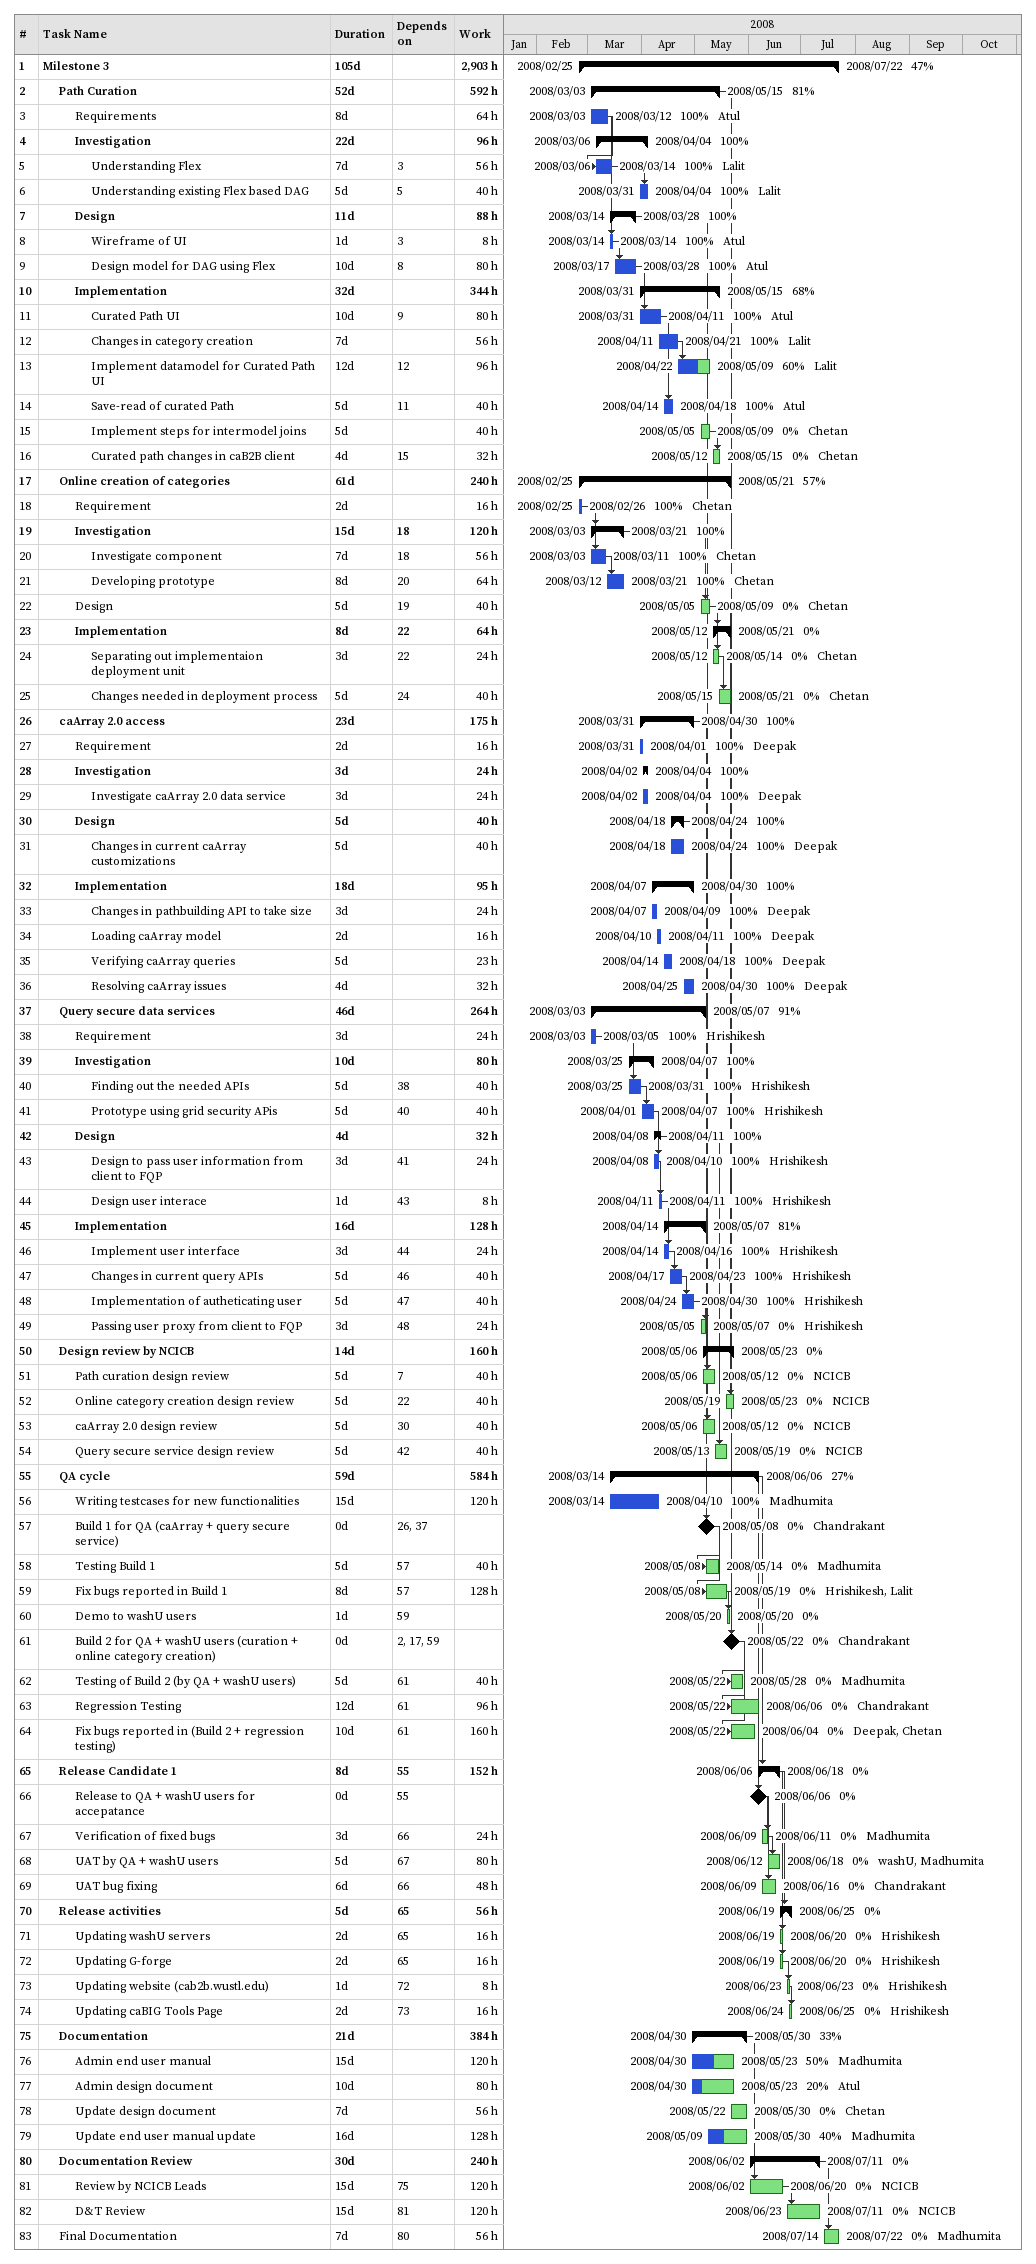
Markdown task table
| ID | Level | Task | Duration | Start | Finish | Predecessors | Resources | % complete | Work (h) |
|---|---|---|---|---|---|---|---|---|---|
| 1 | 1 | **Milestone 3** | 105d | 2008-02-25 | 2008-07-22 |  |  | 47 | 2903 |
| 2 | 2 | **Path Curation** | 52d | 2008-03-03 | 2008-05-15 |  |  | 81 | 592 |
| 3 | 3 | Requirements | 8d | 2008-03-03 | 2008-03-12 |  | Atul | 100 | 64 |
| 4 | 3 | **Investigation** | 22d | 2008-03-06 | 2008-04-04 |  |  | 100 | 96 |
| 5 | 4 | Understanding Flex | 7d | 2008-03-06 | 2008-03-14 | 3 | Lalit | 100 | 56 |
| 6 | 4 | Understanding existing Flex based DAG | 5d | 2008-03-31 | 2008-04-04 | 5 | Lalit | 100 | 40 |
| 7 | 3 | **Design** | 11d | 2008-03-14 | 2008-03-28 |  |  | 100 | 88 |
| 8 | 4 | Wireframe of UI | 1d | 2008-03-14 | 2008-03-14 | 3 | Atul | 100 | 8 |
| 9 | 4 | Design model for DAG using Flex | 10d | 2008-03-17 | 2008-03-28 | 8 | Atul | 100 | 80 |
| 10 | 3 | **Implementation** | 32d | 2008-03-31 | 2008-05-15 |  |  | 68 | 344 |
| 11 | 4 | Curated Path UI | 10d | 2008-03-31 | 2008-04-11 | 9 | Atul | 100 | 80 |
| 12 | 4 | Changes in category creation | 7d | 2008-04-11 | 2008-04-21 |  | Lalit | 100 | 56 |
| 13 | 4 | Implement datamodel for Curated Path UI | 12d | 2008-04-22 | 2008-05-09 | 12 | Lalit | 60 | 96 |
| 14 | 4 | Save-read of curated Path | 5d | 2008-04-14 | 2008-04-18 | 11 | Atul | 100 | 40 |
| 15 | 4 | Implement steps for intermodel joins | 5d | 2008-05-05 | 2008-05-09 |  | Chetan | 0 | 40 |
| 16 | 4 | Curated path changes in caB2B client | 4d | 2008-05-12 | 2008-05-15 | 15 | Chetan | 0 | 32 |
| 17 | 2 | **Online creation of categories** | 61d | 2008-02-25 | 2008-05-21 |  |  | 57 | 240 |
| 18 | 3 | Requirement | 2d | 2008-02-25 | 2008-02-26 |  | Chetan | 100 | 16 |
| 19 | 3 | **Investigation** | 15d | 2008-03-03 | 2008-03-21 | 18 |  | 100 | 120 |
| 20 | 4 | Investigate component | 7d | 2008-03-03 | 2008-03-11 | 18 | Chetan | 100 | 56 |
| 21 | 4 | Developing prototype | 8d | 2008-03-12 | 2008-03-21 | 20 | Chetan | 100 | 64 |
| 22 | 3 | Design | 5d | 2008-05-05 | 2008-05-09 | 19 | Chetan | 0 | 40 |
| 23 | 3 | **Implementation** | 8d | 2008-05-12 | 2008-05-21 | 22 |  | 0 | 64 |
| 24 | 4 | Separating out implementaion deployment unit | 3d | 2008-05-12 | 2008-05-14 | 22 | Chetan | 0 | 24 |
| 25 | 4 | Changes needed in deployment process | 5d | 2008-05-15 | 2008-05-21 | 24 | Chetan | 0 | 40 |
| 26 | 2 | **caArray 2.0 access** | 23d | 2008-03-31 | 2008-04-30 |  |  | 100 | 175 |
| 27 | 3 | Requirement | 2d | 2008-03-31 | 2008-04-01 |  | Deepak | 100 | 16 |
| 28 | 3 | **Investigation** | 3d | 2008-04-02 | 2008-04-04 |  |  | 100 | 24 |
| 29 | 4 | Investigate caArray 2.0 data service | 3d | 2008-04-02 | 2008-04-04 |  | Deepak | 100 | 24 |
| 30 | 3 | **Design** | 5d | 2008-04-18 | 2008-04-24 |  |  | 100 | 40 |
| 31 | 4 | Changes in current caArray customizations | 5d | 2008-04-18 | 2008-04-24 |  | Deepak | 100 | 40 |
| 32 | 3 | **Implementation** | 18d | 2008-04-07 | 2008-04-30 |  |  | 100 | 95 |
| 33 | 4 | Changes in pathbuilding API to take size | 3d | 2008-04-07 | 2008-04-09 |  | Deepak | 100 | 24 |
| 34 | 4 | Loading caArray model | 2d | 2008-04-10 | 2008-04-11 |  | Deepak | 100 | 16 |
| 35 | 4 | Verifying caArray queries | 5d | 2008-04-14 | 2008-04-18 |  | Deepak | 100 | 23 |
| 36 | 4 | Resolving caArray issues | 4d | 2008-04-25 | 2008-04-30 |  | Deepak | 100 | 32 |
| 37 | 2 | **Query secure data services** | 46d | 2008-03-03 | 2008-05-07 |  |  | 91 | 264 |
| 38 | 3 | Requirement | 3d | 2008-03-03 | 2008-03-05 |  | Hrishikesh | 100 | 24 |
| 39 | 3 | **Investigation** | 10d | 2008-03-25 | 2008-04-07 |  |  | 100 | 80 |
| 40 | 4 | Finding out the needed APIs | 5d | 2008-03-25 | 2008-03-31 | 38 | Hrishikesh | 100 | 40 |
| 41 | 4 | Prototype using grid security APis | 5d | 2008-04-01 | 2008-04-07 | 40 | Hrishikesh | 100 | 40 |
| 42 | 3 | **Design** | 4d | 2008-04-08 | 2008-04-11 |  |  | 100 | 32 |
| 43 | 4 | Design to pass user information from client to FQP | 3d | 2008-04-08 | 2008-04-10 | 41 | Hrishikesh | 100 | 24 |
| 44 | 4 | Design user interace | 1d | 2008-04-11 | 2008-04-11 | 43 | Hrishikesh | 100 | 8 |
| 45 | 3 | **Implementation** | 16d | 2008-04-14 | 2008-05-07 |  |  | 81 | 128 |
| 46 | 4 | Implement user interface | 3d | 2008-04-14 | 2008-04-16 | 44 | Hrishikesh | 100 | 24 |
| 47 | 4 | Changes in current query APIs | 5d | 2008-04-17 | 2008-04-23 | 46 | Hrishikesh | 100 | 40 |
| 48 | 4 | Implementation of autheticating user | 5d | 2008-04-24 | 2008-04-30 | 47 | Hrishikesh | 100 | 40 |
| 49 | 4 | Passing user proxy from client to FQP | 3d | 2008-05-05 | 2008-05-07 | 48 | Hrishikesh | 0 | 24 |
| 50 | 2 | **Design review by NCICB** | 14d | 2008-05-06 | 2008-05-23 |  |  | 0 | 160 |
| 51 | 3 | Path curation design review | 5d | 2008-05-06 | 2008-05-12 | 7 | NCICB | 0 | 40 |
| 52 | 3 | Online category creation design review | 5d | 2008-05-19 | 2008-05-23 | 22 | NCICB | 0 | 40 |
| 53 | 3 | caArray 2.0 design review | 5d | 2008-05-06 | 2008-05-12 | 30 | NCICB | 0 | 40 |
| 54 | 3 | Query secure service design review | 5d | 2008-05-13 | 2008-05-19 | 42 | NCICB | 0 | 40 |
| 55 | 2 | **QA cycle** | 59d | 2008-03-14 | 2008-06-06 |  |  | 27 | 584 |
| 56 | 3 | Writing testcases for new functionalities | 15d | 2008-03-14 | 2008-04-10 |  | Madhumita | 100 | 120 |
| 57 | 3 | Build 1 for QA (caArray + query secure service) | 0d | 2008-05-08 | 2008-05-08 | 26, 37 | Chandrakant | 0 |  |
| 58 | 3 | Testing Build 1 | 5d | 2008-05-08 | 2008-05-14 | 57 | Madhumita | 0 | 40 |
| 59 | 3 | Fix bugs reported in Build 1 | 8d | 2008-05-08 | 2008-05-19 | 57 | Hrishikesh, Lalit | 0 | 128 |
| 60 | 3 | Demo to washU users | 1d | 2008-05-20 | 2008-05-20 | 59 |  | 0 |  |
| 61 | 3 | Build 2 for QA + washU users (curation + online category creation) | 0d | 2008-05-22 | 2008-05-22 | 2, 17, 59 | Chandrakant | 0 |  |
| 62 | 3 | Testing of Build 2 (by QA + washU users) | 5d | 2008-05-22 | 2008-05-28 | 61 | Madhumita | 0 | 40 |
| 63 | 3 | Regression Testing | 12d | 2008-05-22 | 2008-06-06 | 61 | Chandrakant | 0 | 96 |
| 64 | 3 | Fix bugs reported in (Build 2 + regression testing) | 10d | 2008-05-22 | 2008-06-04 | 61 | Deepak, Chetan | 0 | 160 |
| 65 | 2 | **Release Candidate 1** | 8d | 2008-06-06 | 2008-06-18 | 55 |  | 0 | 152 |
| 66 | 3 | Release to QA + washU users for accepatance | 0d | 2008-06-06 | 2008-06-06 | 55 |  | 0 |  |
| 67 | 3 | Verification of fixed bugs | 3d | 2008-06-09 | 2008-06-11 | 66 | Madhumita | 0 | 24 |
| 68 | 3 | UAT by QA + washU users | 5d | 2008-06-12 | 2008-06-18 | 67 | washU, Madhumita | 0 | 80 |
| 69 | 3 | UAT bug fixing | 6d | 2008-06-09 | 2008-06-16 | 66 | Chandrakant | 0 | 48 |
| 70 | 2 | **Release activities** | 5d | 2008-06-19 | 2008-06-25 | 65 |  | 0 | 56 |
| 71 | 3 | Updating washU servers | 2d | 2008-06-19 | 2008-06-20 | 65 | Hrishikesh | 0 | 16 |
| 72 | 3 | Updating G-forge | 2d | 2008-06-19 | 2008-06-20 | 65 | Hrishikesh | 0 | 16 |
| 73 | 3 | Updating website (cab2b.wustl.edu) | 1d | 2008-06-23 | 2008-06-23 | 72 | Hrishikesh | 0 | 8 |
| 74 | 3 | Updating caBIG Tools Page | 2d | 2008-06-24 | 2008-06-25 | 73 | Hrishikesh | 0 | 16 |
| 75 | 2 | **Documentation** | 21d | 2008-04-30 | 2008-05-30 |  |  | 33 | 384 |
| 76 | 3 | Admin end user manual | 15d | 2008-04-30 | 2008-05-23 |  | Madhumita | 50 | 120 |
| 77 | 3 | Admin design document | 10d | 2008-04-30 | 2008-05-23 |  | Atul | 20 | 80 |
| 78 | 3 | Update design document | 7d | 2008-05-22 | 2008-05-30 |  | Chetan | 0 | 56 |
| 79 | 3 | Update end user manual update | 16d | 2008-05-09 | 2008-05-30 |  | Madhumita | 40 | 128 |
| 80 | 2 | **Documentation Review** | 30d | 2008-06-02 | 2008-07-11 |  |  | 0 | 240 |
| 81 | 3 | Review by NCICB Leads | 15d | 2008-06-02 | 2008-06-20 | 75 | NCICB | 0 | 120 |
| 82 | 3 | D&T Review | 15d | 2008-06-23 | 2008-07-11 | 81 | NCICB | 0 | 120 |
| 83 | 2 | Final Documentation | 7d | 2008-07-14 | 2008-07-22 | 80 | Madhumita | 0 | 56 |
